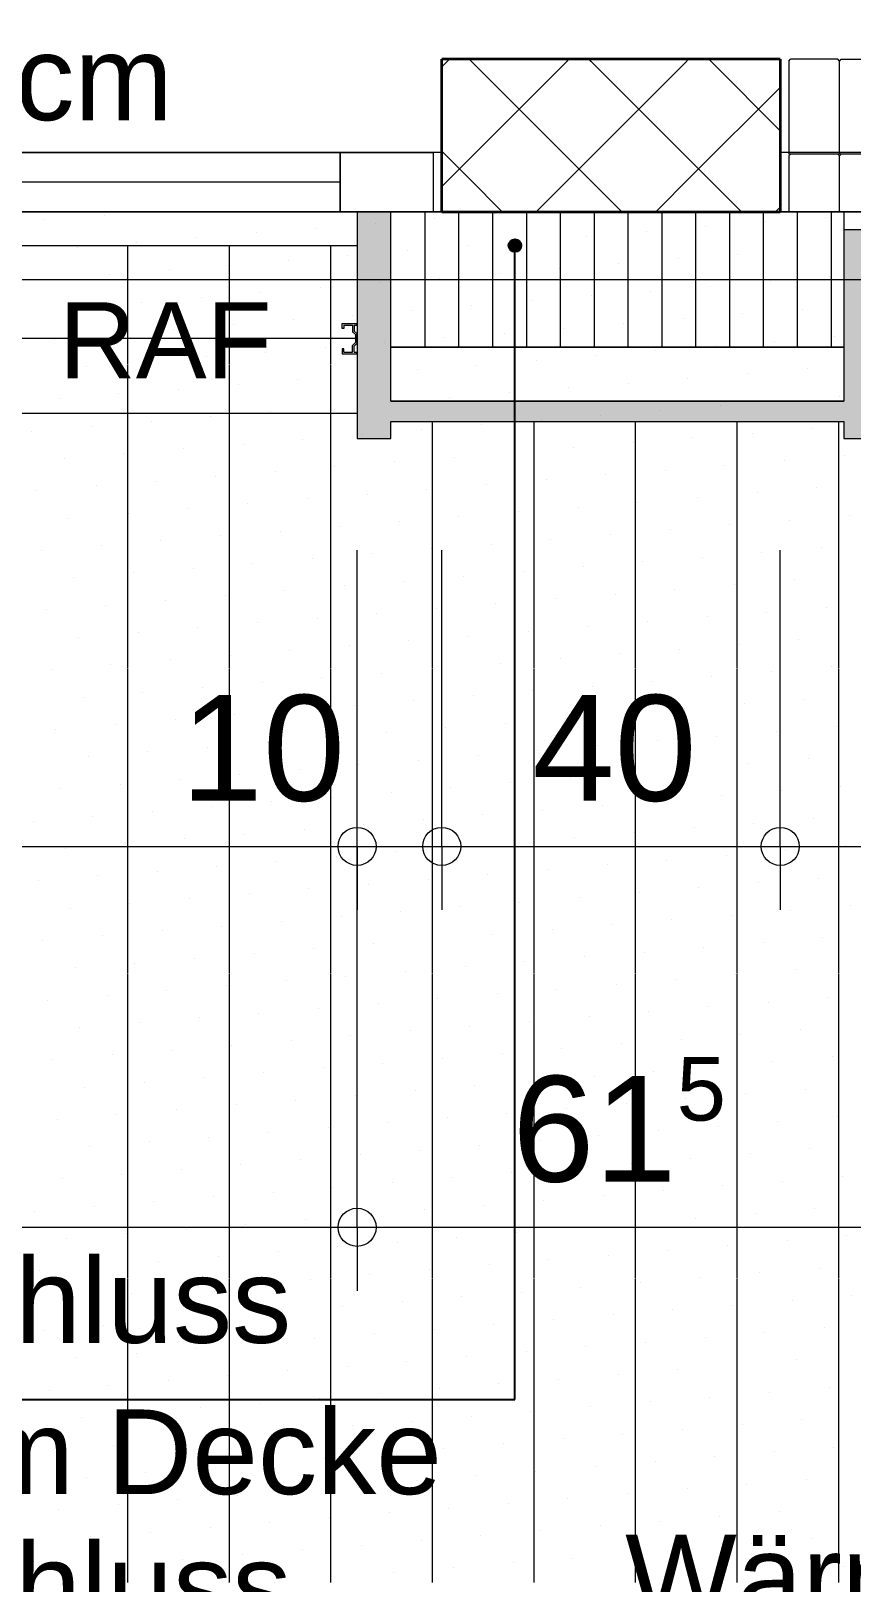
# Model space of a CAD drawing. Header units: metres. Extents: x 0.003 to 0.843, y 0.003 to 0.597.
# Drawn here: x 0.37225 to 0.39166, y 0.17019 to 0.20687 of the extents above; entities that cross this region are included whole.
import ezdxf

# ---------------------------------------------------------------- set-up
doc = ezdxf.new("R2010")
doc.units = ezdxf.units.M
for name, pattern in [('AUSGEZOGEN', [0]), ('PHANTOM', [63.5, 31.75, -6.35, 6.35, -6.35, 6.35, -6.35]), ('PUNKT', [6.35, 0, -6.35]), ('RAND', [44.45, 12.7, -6.35, 12.7, -6.35, 0, -6.35]), ('VERDECKT', [9.525, 6.35, -3.175])]:
    doc.linetypes.add(name, pattern=pattern)
for name, color, linetype, lineweight in [('Allgemein', 7, 'AUSGEZOGEN', 18), ('Ausbau Raeume', 7, 'AUSGEZOGEN', 18), ('Bodenplatte', 7, 'AUSGEZOGEN', 18), ('Daemmung', 7, 'AUSGEZOGEN', 18), ('Decke', 7, 'AUSGEZOGEN', 35), ('Deckendaemmung', 7, 'AUSGEZOGEN', 13), ('Fenster', 7, 'AUSGEZOGEN', 18), ('Rolladen', 7, 'AUSGEZOGEN', 13), ('Text Decke', 7, 'AUSGEZOGEN', 25), ('Text Werkplan Ausfuehrung', 7, 'AUSGEZOGEN', 25), ('Unterkonstruktion', 7, 'AUSGEZOGEN', 18), ('Wand Beton bewehrt', 7, 'AUSGEZOGEN', 35), ('Werkplan- Ausfuehrungsmasse', 7, 'AUSGEZOGEN', 13)]:
    doc.layers.add(name, color=color, linetype=linetype, lineweight=lineweight)
doc.styles.add('ARIAL', font='ARIAL.TTF')

msp = doc.modelspace()

# ---------------------------------------------------------------- hatches: boundary and pattern name
at = {"layer": 'Allgemein', "linetype": 'AUSGEZOGEN', "lineweight": 13}
msp.add_hatch(color=32, dxfattribs=at).paths.add_polyline_path([(0.38076, 0.199397), (0.38076, 0.202597), (0.37996, 0.202597), (0.37996, 0.199397), (0.37996, 0.198597), (0.37996, 0.198117), (0.37996, 0.197637), (0.37996, 0.197237), (0.38076, 0.197237), (0.38076, 0.197637), (0.38076, 0.198117), (0.38076, 0.198597)])
h = msp.add_hatch(color=32, dxfattribs=at)
h.paths.add_polyline_path([(0.47636, 0.198117), (0.45436, 0.198117), (0.45436, 0.197637), (0.47636, 0.197637)])
h.paths.add_polyline_path([(0.62556, 0.198117), (0.62556, 0.197637), (0.63884, 0.197637), (0.63884, 0.198117)])
h.paths.add_polyline_path([(0.48036, 0.198117), (0.48036, 0.197637), (0.50236, 0.197637), (0.50236, 0.198117)])
h.paths.add_polyline_path([(0.38076, 0.198117), (0.38076, 0.197637), (0.39146, 0.197637), (0.39146, 0.198117)])
h.paths.add_polyline_path([(0.33116, 0.198117), (0.3174, 0.198117), (0.3174, 0.197637), (0.33116, 0.197637)])
h.paths.add_polyline_path([(0.57596, 0.198117), (0.56526, 0.198117), (0.56526, 0.197637), (0.57596, 0.197637)])
at = {"layer": 'Daemmung', "linetype": 'AUSGEZOGEN', "lineweight": 13}
msp.add_hatch(color=32, dxfattribs=at).paths.add_polyline_path([(0.39226, 0.199397), (0.39226, 0.202171), (0.39146, 0.202171), (0.39146, 0.199397), (0.39146, 0.198597), (0.39146, 0.198117), (0.39146, 0.197637), (0.39146, 0.197237), (0.39226, 0.197237), (0.39226, 0.197637), (0.39226, 0.198117), (0.39226, 0.198597)])
at = {"layer": 'Text Decke', "linetype": 'AUSGEZOGEN', "lineweight": 25, "true_color": 0x00c600}
for points in [[(0.383541, 0.201797), (0.383841, 0.201797), (0.38382, 0.201872)], [(0.383541, 0.201797), (0.38382, 0.201872), (0.383562, 0.201872)], [(0.383562, 0.201722), (0.383841, 0.201797), (0.383541, 0.201797)], [(0.383562, 0.201872), (0.38382, 0.201872), (0.383766, 0.201926)], [(0.383562, 0.201872), (0.383766, 0.201926), (0.383616, 0.201926)], [(0.383562, 0.201722), (0.38382, 0.201722), (0.383841, 0.201797)], [(0.383616, 0.201668), (0.38382, 0.201722), (0.383562, 0.201722)], [(0.383616, 0.201926), (0.383766, 0.201926), (0.383691, 0.201947)], [(0.383616, 0.201668), (0.383766, 0.201668), (0.38382, 0.201722)], [(0.383766, 0.201668), (0.383616, 0.201668), (0.383691, 0.201647)]]:
    msp.add_hatch(color=92, dxfattribs=at).paths.add_polyline_path(points)

# ---------------------------------------------------------------- linework, layer by layer
at = {"layer": 'Allgemein', "color": 7, "linetype": 'AUSGEZOGEN', "lineweight": 13}
for p, q in [((0.38076, 0.202597), (0.37996, 0.202597)), ((0.37996, 0.202597), (0.37996, 0.199397)), ((0.38076, 0.199397), (0.38076, 0.202597)), ((0.37996, 0.199397), (0.37996, 0.198597)), ((0.38076, 0.198597), (0.38076, 0.199397)), ((0.37996, 0.198597), (0.37996, 0.198117)), ((0.38076, 0.198117), (0.38076, 0.198597)), ((0.37996, 0.198117), (0.37996, 0.197637)), ((0.39146, 0.198117), (0.38076, 0.198117)), ((0.37996, 0.197637), (0.37996, 0.197237)), ((0.38076, 0.197237), (0.38076, 0.197637)), ((0.38076, 0.197637), (0.39146, 0.197637)), ((0.37996, 0.197237), (0.38076, 0.197237))]:
    msp.add_line(p, q, dxfattribs=at)
at = {"layer": 'Ausbau Raeume', "color": 254, "linetype": 'AUSGEZOGEN', "lineweight": 18}
for p, q in [((0.374542, 0.199003), (0.374542, 0.201797)), ((0.376942, 0.199003), (0.376942, 0.201797)), ((0.379342, 0.199003), (0.379342, 0.201797)), ((0.374542, 0.191803), (0.374542, 0.198989)), ((0.376942, 0.191803), (0.376942, 0.198989)), ((0.379342, 0.191803), (0.379342, 0.198989)), ((0.381742, 0.191803), (0.381742, 0.197637)), ((0.384142, 0.191803), (0.384142, 0.197637)), ((0.386542, 0.191803), (0.386542, 0.197637)), ((0.388942, 0.191803), (0.388942, 0.197637)), ((0.391342, 0.191803), (0.391342, 0.197637)), ((0.374542, 0.184603), (0.374542, 0.191789)), ((0.376942, 0.184603), (0.376942, 0.191789)), ((0.379342, 0.184603), (0.379342, 0.191789)), ((0.381742, 0.184603), (0.381742, 0.191789)), ((0.384142, 0.184603), (0.384142, 0.191789)), ((0.386542, 0.184603), (0.386542, 0.191789)), ((0.388942, 0.184603), (0.388942, 0.191789)), ((0.391342, 0.184603), (0.391342, 0.191789)), ((0.374542, 0.177403), (0.374542, 0.184589)), ((0.376942, 0.177403), (0.376942, 0.184589)), ((0.379342, 0.177403), (0.379342, 0.184589)), ((0.381742, 0.177403), (0.381742, 0.184589)), ((0.384142, 0.177403), (0.384142, 0.184589)), ((0.386542, 0.177403), (0.386542, 0.184589)), ((0.388942, 0.177403), (0.388942, 0.184589)), ((0.391342, 0.177403), (0.391342, 0.184589)), ((0.374542, 0.170203), (0.374542, 0.177389)), ((0.376942, 0.170203), (0.376942, 0.177389)), ((0.379342, 0.170203), (0.379342, 0.177389)), ((0.381742, 0.170203), (0.381742, 0.177389)), ((0.384142, 0.170203), (0.384142, 0.177389)), ((0.386542, 0.170203), (0.386542, 0.177389)), ((0.388942, 0.170203), (0.388942, 0.177389)), ((0.391342, 0.170203), (0.391342, 0.177389))]:
    msp.add_line(p, q, dxfattribs=at)
at = {"layer": 'Bodenplatte', "color": 92, "linetype": 'VERDECKT', "lineweight": 18, "true_color": 0x00c600}
msp.add_line((0.32236, 0.202597), (0.63436, 0.202597), dxfattribs=at)
at = {"layer": 'Daemmung', "color": 7, "linetype": 'AUSGEZOGEN', "lineweight": 18}
for p, q in [((0.38076, 0.199397), (0.38076, 0.202597)), ((0.38196, 0.202597), (0.38076, 0.202597)), ((0.38996, 0.202597), (0.38196, 0.202597)), ((0.39146, 0.202597), (0.38996, 0.202597)), ((0.39146, 0.202597), (0.39146, 0.202171)), ((0.39146, 0.202171), (0.39146, 0.199397)), ((0.38076, 0.199397), (0.39146, 0.199397))]:
    msp.add_line(p, q, dxfattribs=at)
at = {"layer": 'Daemmung', "color": 7, "linetype": 'AUSGEZOGEN', "lineweight": 13}
for p, q in [((0.39226, 0.202171), (0.39146, 0.202171)), ((0.39146, 0.202171), (0.39146, 0.199397)), ((0.39146, 0.199397), (0.39146, 0.198597)), ((0.39146, 0.198597), (0.39146, 0.198117)), ((0.39146, 0.197637), (0.39146, 0.197237)), ((0.39146, 0.197237), (0.39226, 0.197237))]:
    msp.add_line(p, q, dxfattribs=at)
for points in [[(0.38156, 0.202597), (0.38156, 0.202597), (0.38156, 0.202597), (0.38156, 0.202597), (0.38156, 0.199397)], [(0.38236, 0.202597), (0.38236, 0.202597), (0.38236, 0.202597), (0.38236, 0.202597), (0.38236, 0.199397)], [(0.38316, 0.202597), (0.38316, 0.202597), (0.38316, 0.202597), (0.38316, 0.202597), (0.38316, 0.199397)], [(0.38396, 0.202597), (0.38396, 0.202597), (0.38396, 0.202597), (0.38396, 0.202597), (0.38396, 0.199397)], [(0.38396, 0.202597), (0.38396, 0.202597), (0.38396, 0.202597), (0.38396, 0.202597), (0.38396, 0.199397)], [(0.38476, 0.202597), (0.38476, 0.202597), (0.38476, 0.202597), (0.38476, 0.202597), (0.38476, 0.199397)], [(0.38556, 0.202597), (0.38556, 0.202597), (0.38556, 0.202597), (0.38556, 0.202597), (0.38556, 0.199397)], [(0.38636, 0.202597), (0.38636, 0.202597), (0.38636, 0.202597), (0.38636, 0.202597), (0.38636, 0.199397)], [(0.38716, 0.202597), (0.38716, 0.202597), (0.38716, 0.202597), (0.38716, 0.202597), (0.38716, 0.199397)], [(0.38716, 0.202597), (0.38716, 0.202597), (0.38716, 0.202597), (0.38716, 0.202597), (0.38716, 0.199397)], [(0.38796, 0.202597), (0.38796, 0.202597), (0.38796, 0.202597), (0.38796, 0.202597), (0.38796, 0.199397)], [(0.38876, 0.202597), (0.38876, 0.202597), (0.38876, 0.202597), (0.38876, 0.202597), (0.38876, 0.199397)], [(0.38956, 0.202597), (0.38956, 0.202597), (0.38956, 0.202597), (0.38956, 0.202597), (0.38956, 0.199397)], [(0.39036, 0.202597), (0.39036, 0.202597), (0.39036, 0.202597), (0.39036, 0.202597), (0.39036, 0.199397)], [(0.39036, 0.202597), (0.39036, 0.202597), (0.39036, 0.202597), (0.39036, 0.202597), (0.39036, 0.199397)], [(0.39116, 0.202597), (0.39116, 0.202597), (0.39116, 0.202597), (0.39116, 0.202597), (0.39116, 0.199397)]]:
    msp.add_lwpolyline(points, dxfattribs=at)
at = {"layer": 'Decke', "color": 92, "linetype": 'PHANTOM', "lineweight": 18, "true_color": 0x00c600}
msp.add_line((0.32236, 0.202597), (0.63436, 0.202597), dxfattribs=at)
at = {"layer": 'Decke', "color": 92, "linetype": 'RAND', "lineweight": 18, "true_color": 0x00c600}
msp.add_line((0.31916, 0.200997), (0.63756, 0.200997), dxfattribs=at)
at = {"layer": 'Deckendaemmung', "color": 211, "linetype": 'AUSGEZOGEN', "lineweight": 13, "true_color": 0xff70ff}
for p, q in [((0.373992, 0.202517), (0.373992, 0.202517)), ((0.381801, 0.202436), (0.381801, 0.202436)), ((0.38321, 0.202549), (0.38321, 0.202549)), ((0.391019, 0.202468), (0.391019, 0.202468)), ((0.372582, 0.202404), (0.372582, 0.202404)), ((0.377572, 0.202096), (0.377572, 0.202096)), ((0.378982, 0.202209), (0.378982, 0.202209)), ((0.380391, 0.202322), (0.380391, 0.202322)), ((0.38679, 0.202128), (0.38679, 0.202128)), ((0.3882, 0.202241), (0.3882, 0.202241)), ((0.389609, 0.202355), (0.389609, 0.202355)), ((0.373344, 0.201755), (0.373344, 0.201755)), ((0.374753, 0.201869), (0.374753, 0.201869)), ((0.376163, 0.201982), (0.376163, 0.201982)), ((0.382562, 0.201788), (0.382562, 0.201788)), ((0.383971, 0.201901), (0.383971, 0.201901)), ((0.385381, 0.202015), (0.385381, 0.202015)), ((0.390371, 0.201707), (0.390371, 0.201707)), ((0.376924, 0.201334), (0.376924, 0.201334)), ((0.378334, 0.201448), (0.378334, 0.201448)), ((0.379743, 0.201561), (0.379743, 0.201561)), ((0.381153, 0.201674), (0.381153, 0.201674)), ((0.386142, 0.201367), (0.386142, 0.201367)), ((0.387552, 0.20148), (0.387552, 0.20148)), ((0.388961, 0.201593), (0.388961, 0.201593)), ((0.372696, 0.200994), (0.372696, 0.200994)), ((0.374105, 0.201107), (0.374105, 0.201107)), ((0.375515, 0.201221), (0.375515, 0.201221)), ((0.381914, 0.201026), (0.381914, 0.201026)), ((0.383323, 0.20114), (0.383323, 0.20114)), ((0.384733, 0.201253), (0.384733, 0.201253)), ((0.391132, 0.201059), (0.391132, 0.201059)), ((0.377686, 0.200686), (0.377686, 0.200686)), ((0.379095, 0.2008), (0.379095, 0.2008)), ((0.380504, 0.200913), (0.380504, 0.200913)), ((0.385494, 0.200605), (0.385494, 0.200605)), ((0.386904, 0.200719), (0.386904, 0.200719)), ((0.388313, 0.200832), (0.388313, 0.200832)), ((0.389723, 0.200945), (0.389723, 0.200945)), ((0.373457, 0.200346), (0.373457, 0.200346)), ((0.374867, 0.200459), (0.374867, 0.200459)), ((0.376276, 0.200573), (0.376276, 0.200573)), ((0.381266, 0.200265), (0.381266, 0.200265)), ((0.382675, 0.200378), (0.382675, 0.200378)), ((0.384085, 0.200492), (0.384085, 0.200492)), ((0.390484, 0.200297), (0.390484, 0.200297)), ((0.390484, 0.200297), (0.390484, 0.200297)), ((0.377038, 0.199925), (0.377038, 0.199925)), ((0.378447, 0.200038), (0.378447, 0.200038)), ((0.379856, 0.200152), (0.379856, 0.200152)), ((0.386256, 0.199957), (0.386256, 0.199957)), ((0.387665, 0.200071), (0.387665, 0.200071)), ((0.389075, 0.200184), (0.389075, 0.200184)), ((0.372809, 0.199585), (0.372809, 0.199585)), ((0.374219, 0.199698), (0.374219, 0.199698)), ((0.375628, 0.199811), (0.375628, 0.199811)), ((0.380618, 0.199504), (0.380618, 0.199504)), ((0.382027, 0.199617), (0.382027, 0.199617)), ((0.383437, 0.19973), (0.383437, 0.19973)), ((0.383437, 0.19973), (0.383437, 0.19973)), ((0.384846, 0.199844), (0.384846, 0.199844)), ((0.389836, 0.199536), (0.389836, 0.199536)), ((0.391245, 0.199649), (0.391245, 0.199649)), ((0.37639, 0.199163), (0.37639, 0.199163)), ((0.37639, 0.199163), (0.37639, 0.199163)), ((0.377799, 0.199277), (0.377799, 0.199277)), ((0.379208, 0.19939), (0.379208, 0.19939)), ((0.385608, 0.199196), (0.385608, 0.199196)), ((0.387017, 0.199309), (0.387017, 0.199309)), ((0.388427, 0.199423), (0.388427, 0.199423)), ((0.373571, 0.198937), (0.373571, 0.198937)), ((0.37498, 0.19905), (0.37498, 0.19905)), ((0.381379, 0.198856), (0.381379, 0.198856)), ((0.382789, 0.198969), (0.382789, 0.198969)), ((0.384198, 0.199082), (0.384198, 0.199082)), ((0.389188, 0.198775), (0.389188, 0.198775)), ((0.390597, 0.198888), (0.390597, 0.198888)), ((0.375742, 0.198402), (0.375742, 0.198402)), ((0.377151, 0.198515), (0.377151, 0.198515)), ((0.37856, 0.198629), (0.37856, 0.198629)), ((0.37997, 0.198742), (0.37997, 0.198742)), ((0.38496, 0.198434), (0.38496, 0.198434)), ((0.386369, 0.198548), (0.386369, 0.198548)), ((0.387779, 0.198661), (0.387779, 0.198661)), ((0.372923, 0.198175), (0.372923, 0.198175)), ((0.374332, 0.198289), (0.374332, 0.198289)), ((0.380731, 0.198094), (0.380731, 0.198094)), ((0.382141, 0.198208), (0.382141, 0.198208)), ((0.38355, 0.198321), (0.38355, 0.198321)), ((0.389949, 0.198127), (0.389949, 0.198127)), ((0.391359, 0.19824), (0.391359, 0.19824)), ((0.376503, 0.197754), (0.376503, 0.197754)), ((0.377912, 0.197867), (0.377912, 0.197867)), ((0.379322, 0.197981), (0.379322, 0.197981)), ((0.384312, 0.197673), (0.384312, 0.197673)), ((0.385721, 0.197786), (0.385721, 0.197786)), ((0.38713, 0.1979), (0.38713, 0.1979)), ((0.38854, 0.198013), (0.38854, 0.198013)), ((0.372275, 0.197414), (0.372275, 0.197414)), ((0.373684, 0.197527), (0.373684, 0.197527)), ((0.375094, 0.197641), (0.375094, 0.197641)), ((0.380083, 0.197333), (0.380083, 0.197333)), ((0.381493, 0.197446), (0.381493, 0.197446)), ((0.382902, 0.19756), (0.382902, 0.19756)), ((0.389301, 0.197365), (0.389301, 0.197365)), ((0.390711, 0.197479), (0.390711, 0.197479)), ((0.375855, 0.196993), (0.375855, 0.196993)), ((0.377264, 0.197106), (0.377264, 0.197106)), ((0.378674, 0.197219), (0.378674, 0.197219)), ((0.385073, 0.197025), (0.385073, 0.197025)), ((0.386482, 0.197138), (0.386482, 0.197138)), ((0.387892, 0.197252), (0.387892, 0.197252)), ((0.373036, 0.196766), (0.373036, 0.196766)), ((0.374445, 0.196879), (0.374445, 0.196879)), ((0.379435, 0.196571), (0.379435, 0.196571)), ((0.380845, 0.196685), (0.380845, 0.196685)), ((0.382254, 0.196798), (0.382254, 0.196798)), ((0.383664, 0.196912), (0.383664, 0.196912)), ((0.388653, 0.196604), (0.388653, 0.196604)), ((0.390063, 0.196717), (0.390063, 0.196717)), ((0.391472, 0.196831), (0.391472, 0.196831)), ((0.391472, 0.196831), (0.391472, 0.196831)), ((0.375207, 0.196231), (0.375207, 0.196231)), ((0.376616, 0.196345), (0.376616, 0.196345)), ((0.378026, 0.196458), (0.378026, 0.196458)), ((0.384425, 0.196263), (0.384425, 0.196263)), ((0.384425, 0.196263), (0.384425, 0.196263)), ((0.385834, 0.196377), (0.385834, 0.196377)), ((0.387244, 0.19649), (0.387244, 0.19649)), ((0.372388, 0.196004), (0.372388, 0.196004)), ((0.373797, 0.196118), (0.373797, 0.196118)), ((0.380197, 0.195923), (0.380197, 0.195923)), ((0.381606, 0.196037), (0.381606, 0.196037)), ((0.383016, 0.19615), (0.383016, 0.19615)), ((0.388005, 0.195842), (0.388005, 0.195842)), ((0.389415, 0.195956), (0.389415, 0.195956)), ((0.390824, 0.196069), (0.390824, 0.196069)), ((0.374559, 0.19547), (0.374559, 0.19547)), ((0.375968, 0.195583), (0.375968, 0.195583)), ((0.377378, 0.195696), (0.377378, 0.195696)), ((0.377378, 0.195696), (0.377378, 0.195696)), ((0.378787, 0.19581), (0.378787, 0.19581)), ((0.383777, 0.195502), (0.383777, 0.195502)), ((0.385186, 0.195615), (0.385186, 0.195615)), ((0.386596, 0.195729), (0.386596, 0.195729)), ((0.373149, 0.195356), (0.373149, 0.195356)), ((0.379549, 0.195162), (0.379549, 0.195162)), ((0.380958, 0.195275), (0.380958, 0.195275)), ((0.382368, 0.195389), (0.382368, 0.195389)), ((0.388767, 0.195194), (0.388767, 0.195194)), ((0.390176, 0.195308), (0.390176, 0.195308)), ((0.391586, 0.195421), (0.391586, 0.195421)), ((0.37532, 0.194822), (0.37532, 0.194822)), ((0.37673, 0.194935), (0.37673, 0.194935)), ((0.378139, 0.195048), (0.378139, 0.195048)), ((0.383129, 0.194741), (0.383129, 0.194741)), ((0.384538, 0.194854), (0.384538, 0.194854)), ((0.385948, 0.194967), (0.385948, 0.194967)), ((0.387357, 0.195081), (0.387357, 0.195081)), ((0.372501, 0.194595), (0.372501, 0.194595)), ((0.373911, 0.194708), (0.373911, 0.194708)), ((0.378901, 0.1944), (0.378901, 0.1944)), ((0.38031, 0.194514), (0.38031, 0.194514)), ((0.38172, 0.194627), (0.38172, 0.194627)), ((0.388119, 0.194433), (0.388119, 0.194433)), ((0.389528, 0.194546), (0.389528, 0.194546)), ((0.390938, 0.19466), (0.390938, 0.19466)), ((0.374672, 0.19406), (0.374672, 0.19406)), ((0.376082, 0.194174), (0.376082, 0.194174)), ((0.377491, 0.194287), (0.377491, 0.194287)), ((0.38389, 0.194093), (0.38389, 0.194093)), ((0.3853, 0.194206), (0.3853, 0.194206)), ((0.386709, 0.194319), (0.386709, 0.194319)), ((0.373263, 0.193947), (0.373263, 0.193947)), ((0.378253, 0.193639), (0.378253, 0.193639)), ((0.379662, 0.193752), (0.379662, 0.193752)), ((0.381071, 0.193866), (0.381071, 0.193866)), ((0.382481, 0.193979), (0.382481, 0.193979)), ((0.387471, 0.193671), (0.387471, 0.193671)), ((0.38888, 0.193785), (0.38888, 0.193785)), ((0.39029, 0.193898), (0.39029, 0.193898)), ((0.374024, 0.193299), (0.374024, 0.193299)), ((0.375434, 0.193412), (0.375434, 0.193412)), ((0.376843, 0.193526), (0.376843, 0.193526)), ((0.383242, 0.193331), (0.383242, 0.193331)), ((0.384652, 0.193445), (0.384652, 0.193445)), ((0.386061, 0.193558), (0.386061, 0.193558)), ((0.372615, 0.193185), (0.372615, 0.193185)), ((0.379014, 0.192991), (0.379014, 0.192991)), ((0.380423, 0.193104), (0.380423, 0.193104)), ((0.381833, 0.193218), (0.381833, 0.193218)), ((0.386823, 0.19291), (0.386823, 0.19291)), ((0.388232, 0.193023), (0.388232, 0.193023)), ((0.389642, 0.193137), (0.389642, 0.193137)), ((0.391051, 0.19325), (0.391051, 0.19325)), ((0.391051, 0.19325), (0.391051, 0.19325)), ((0.373376, 0.192537), (0.373376, 0.192537)), ((0.374786, 0.192651), (0.374786, 0.192651)), ((0.376195, 0.192764), (0.376195, 0.192764)), ((0.377605, 0.192878), (0.377605, 0.192878)), ((0.382594, 0.19257), (0.382594, 0.19257)), ((0.384004, 0.192683), (0.384004, 0.192683)), ((0.384004, 0.192683), (0.384004, 0.192683)), ((0.385413, 0.192797), (0.385413, 0.192797)), ((0.378366, 0.19223), (0.378366, 0.19223)), ((0.379775, 0.192343), (0.379775, 0.192343)), ((0.381185, 0.192456), (0.381185, 0.192456)), ((0.387584, 0.192262), (0.387584, 0.192262)), ((0.388994, 0.192375), (0.388994, 0.192375)), ((0.390403, 0.192489), (0.390403, 0.192489)), ((0.374138, 0.191889), (0.374138, 0.191889)), ((0.375547, 0.192003), (0.375547, 0.192003)), ((0.376957, 0.192116), (0.376957, 0.192116)), ((0.376957, 0.192116), (0.376957, 0.192116)), ((0.381946, 0.191808), (0.381946, 0.191808)), ((0.383356, 0.191922), (0.383356, 0.191922)), ((0.384765, 0.192035), (0.384765, 0.192035)), ((0.386175, 0.192149), (0.386175, 0.192149)), ((0.391164, 0.191841), (0.391164, 0.191841)), ((0.372728, 0.191776), (0.372728, 0.191776)), ((0.377718, 0.191468), (0.377718, 0.191468)), ((0.379127, 0.191582), (0.379127, 0.191582)), ((0.380537, 0.191695), (0.380537, 0.191695)), ((0.386936, 0.191501), (0.386936, 0.191501)), ((0.388346, 0.191614), (0.388346, 0.191614)), ((0.389755, 0.191727), (0.389755, 0.191727)), ((0.37349, 0.191128), (0.37349, 0.191128)), ((0.374899, 0.191241), (0.374899, 0.191241)), ((0.376309, 0.191355), (0.376309, 0.191355)), ((0.382708, 0.19116), (0.382708, 0.19116)), ((0.384117, 0.191274), (0.384117, 0.191274)), ((0.385527, 0.191387), (0.385527, 0.191387)), ((0.390516, 0.191079), (0.390516, 0.191079)), ((0.37707, 0.190707), (0.37707, 0.190707)), ((0.378479, 0.19082), (0.378479, 0.19082)), ((0.379889, 0.190934), (0.379889, 0.190934)), ((0.381298, 0.191047), (0.381298, 0.191047)), ((0.386288, 0.190739), (0.386288, 0.190739)), ((0.387697, 0.190853), (0.387697, 0.190853)), ((0.389107, 0.190966), (0.389107, 0.190966)), ((0.372842, 0.190367), (0.372842, 0.190367)), ((0.374251, 0.19048), (0.374251, 0.19048)), ((0.375661, 0.190593), (0.375661, 0.190593)), ((0.38206, 0.190399), (0.38206, 0.190399)), ((0.383469, 0.190512), (0.383469, 0.190512)), ((0.384879, 0.190626), (0.384879, 0.190626)), ((0.391278, 0.190431), (0.391278, 0.190431)), ((0.377831, 0.190059), (0.377831, 0.190059)), ((0.379241, 0.190172), (0.379241, 0.190172)), ((0.38065, 0.190286), (0.38065, 0.190286)), ((0.38564, 0.189978), (0.38564, 0.189978)), ((0.387049, 0.190091), (0.387049, 0.190091)), ((0.388459, 0.190204), (0.388459, 0.190204)), ((0.389868, 0.190318), (0.389868, 0.190318)), ((0.373603, 0.189719), (0.373603, 0.189719)), ((0.375012, 0.189832), (0.375012, 0.189832)), ((0.376422, 0.189945), (0.376422, 0.189945)), ((0.381412, 0.189637), (0.381412, 0.189637)), ((0.382821, 0.189751), (0.382821, 0.189751)), ((0.384231, 0.189864), (0.384231, 0.189864)), ((0.39063, 0.18967), (0.39063, 0.18967)), ((0.377183, 0.189297), (0.377183, 0.189297)), ((0.378593, 0.189411), (0.378593, 0.189411)), ((0.380002, 0.189524), (0.380002, 0.189524)), ((0.386401, 0.18933), (0.386401, 0.18933)), ((0.387811, 0.189443), (0.387811, 0.189443)), ((0.38922, 0.189556), (0.38922, 0.189556)), ((0.372955, 0.188957), (0.372955, 0.188957)), ((0.374364, 0.18907), (0.374364, 0.18907)), ((0.375774, 0.189184), (0.375774, 0.189184)), ((0.380764, 0.188876), (0.380764, 0.188876)), ((0.382173, 0.188989), (0.382173, 0.188989)), ((0.383583, 0.189103), (0.383583, 0.189103)), ((0.384992, 0.189216), (0.384992, 0.189216)), ((0.384992, 0.189216), (0.384992, 0.189216)), ((0.389982, 0.188908), (0.389982, 0.188908)), ((0.391391, 0.189022), (0.391391, 0.189022)), ((0.376535, 0.188536), (0.376535, 0.188536)), ((0.377945, 0.188649), (0.377945, 0.188649)), ((0.377945, 0.188649), (0.377945, 0.188649)), ((0.379354, 0.188763), (0.379354, 0.188763)), ((0.385753, 0.188568), (0.385753, 0.188568)), ((0.387163, 0.188682), (0.387163, 0.188682)), ((0.388572, 0.188795), (0.388572, 0.188795)), ((0.372307, 0.188196), (0.372307, 0.188196)), ((0.373716, 0.188309), (0.373716, 0.188309)), ((0.375126, 0.188422), (0.375126, 0.188422)), ((0.381525, 0.188228), (0.381525, 0.188228)), ((0.382935, 0.188341), (0.382935, 0.188341)), ((0.384344, 0.188455), (0.384344, 0.188455)), ((0.389334, 0.188147), (0.389334, 0.188147)), ((0.390743, 0.18826), (0.390743, 0.18826)), ((0.375887, 0.187774), (0.375887, 0.187774)), ((0.377297, 0.187888), (0.377297, 0.187888)), ((0.378706, 0.188001), (0.378706, 0.188001)), ((0.380116, 0.188115), (0.380116, 0.188115)), ((0.385105, 0.187807), (0.385105, 0.187807)), ((0.386515, 0.18792), (0.386515, 0.18792)), ((0.387924, 0.188034), (0.387924, 0.188034)), ((0.373068, 0.187548), (0.373068, 0.187548)), ((0.374478, 0.187661), (0.374478, 0.187661)), ((0.380877, 0.187467), (0.380877, 0.187467)), ((0.382287, 0.18758), (0.382287, 0.18758)), ((0.383696, 0.187693), (0.383696, 0.187693)), ((0.390095, 0.187499), (0.390095, 0.187499)), ((0.391505, 0.187612), (0.391505, 0.187612)), ((0.376649, 0.187126), (0.376649, 0.187126)), ((0.378058, 0.18724), (0.378058, 0.18724)), ((0.379468, 0.187353), (0.379468, 0.187353)), ((0.384457, 0.187045), (0.384457, 0.187045)), ((0.385867, 0.187159), (0.385867, 0.187159)), ((0.387276, 0.187272), (0.387276, 0.187272)), ((0.388686, 0.187386), (0.388686, 0.187386)), ((0.37242, 0.186786), (0.37242, 0.186786)), ((0.37383, 0.1869), (0.37383, 0.1869)), ((0.375239, 0.187013), (0.375239, 0.187013)), ((0.380229, 0.186705), (0.380229, 0.186705)), ((0.381638, 0.186819), (0.381638, 0.186819)), ((0.383048, 0.186932), (0.383048, 0.186932)), ((0.389447, 0.186738), (0.389447, 0.186738)), ((0.390857, 0.186851), (0.390857, 0.186851)), ((0.376001, 0.186365), (0.376001, 0.186365)), ((0.37741, 0.186478), (0.37741, 0.186478)), ((0.37882, 0.186592), (0.37882, 0.186592)), ((0.385219, 0.186397), (0.385219, 0.186397)), ((0.386628, 0.186511), (0.386628, 0.186511)), ((0.388038, 0.186624), (0.388038, 0.186624)), ((0.373182, 0.186138), (0.373182, 0.186138)), ((0.374591, 0.186252), (0.374591, 0.186252)), ((0.379581, 0.185944), (0.379581, 0.185944)), ((0.38099, 0.186057), (0.38099, 0.186057)), ((0.3824, 0.186171), (0.3824, 0.186171)), ((0.383809, 0.186284), (0.383809, 0.186284)), ((0.388799, 0.185976), (0.388799, 0.185976)), ((0.390209, 0.18609), (0.390209, 0.18609)), ((0.391618, 0.186203), (0.391618, 0.186203)), ((0.391618, 0.186203), (0.391618, 0.186203)), ((0.375353, 0.185604), (0.375353, 0.185604)), ((0.376762, 0.185717), (0.376762, 0.185717)), ((0.378172, 0.18583), (0.378172, 0.18583)), ((0.384571, 0.185636), (0.384571, 0.185636)), ((0.384571, 0.185636), (0.384571, 0.185636)), ((0.38598, 0.185749), (0.38598, 0.185749)), ((0.38739, 0.185863), (0.38739, 0.185863)), ((0.372534, 0.185377), (0.372534, 0.185377)), ((0.373943, 0.18549), (0.373943, 0.18549)), ((0.380342, 0.185296), (0.380342, 0.185296)), ((0.381752, 0.185409), (0.381752, 0.185409)), ((0.383161, 0.185523), (0.383161, 0.185523)), ((0.388151, 0.185215), (0.388151, 0.185215)), ((0.389561, 0.185328), (0.389561, 0.185328)), ((0.39097, 0.185442), (0.39097, 0.185442)), ((0.374705, 0.184842), (0.374705, 0.184842)), ((0.376114, 0.184956), (0.376114, 0.184956)), ((0.377524, 0.185069), (0.377524, 0.185069)), ((0.377524, 0.185069), (0.377524, 0.185069)), ((0.378933, 0.185182), (0.378933, 0.185182)), ((0.383923, 0.184875), (0.383923, 0.184875)), ((0.385332, 0.184988), (0.385332, 0.184988)), ((0.386742, 0.185101), (0.386742, 0.185101)), ((0.373295, 0.184729), (0.373295, 0.184729)), ((0.379694, 0.184534), (0.379694, 0.184534)), ((0.381104, 0.184648), (0.381104, 0.184648)), ((0.382513, 0.184761), (0.382513, 0.184761)), ((0.388913, 0.184567), (0.388913, 0.184567)), ((0.390322, 0.18468), (0.390322, 0.18468)), ((0.375466, 0.184194), (0.375466, 0.184194)), ((0.376876, 0.184308), (0.376876, 0.184308)), ((0.378285, 0.184421), (0.378285, 0.184421)), ((0.383275, 0.184113), (0.383275, 0.184113)), ((0.384684, 0.184227), (0.384684, 0.184227)), ((0.386094, 0.18434), (0.386094, 0.18434)), ((0.387503, 0.184453), (0.387503, 0.184453)), ((0.372647, 0.183967), (0.372647, 0.183967)), ((0.374057, 0.184081), (0.374057, 0.184081)), ((0.379046, 0.183773), (0.379046, 0.183773)), ((0.380456, 0.183886), (0.380456, 0.183886)), ((0.381865, 0.184), (0.381865, 0.184)), ((0.388264, 0.183805), (0.388264, 0.183805)), ((0.389674, 0.183919), (0.389674, 0.183919)), ((0.391083, 0.184032), (0.391083, 0.184032)), ((0.374818, 0.183433), (0.374818, 0.183433)), ((0.376228, 0.183546), (0.376228, 0.183546)), ((0.377637, 0.18366), (0.377637, 0.18366)), ((0.384036, 0.183465), (0.384036, 0.183465)), ((0.385446, 0.183578), (0.385446, 0.183578)), ((0.386855, 0.183692), (0.386855, 0.183692)), ((0.373409, 0.183319), (0.373409, 0.183319)), ((0.378398, 0.183011), (0.378398, 0.183011)), ((0.379808, 0.183125), (0.379808, 0.183125)), ((0.381217, 0.183238), (0.381217, 0.183238)), ((0.382627, 0.183352), (0.382627, 0.183352)), ((0.387616, 0.183044), (0.387616, 0.183044)), ((0.389026, 0.183157), (0.389026, 0.183157)), ((0.390435, 0.183271), (0.390435, 0.183271)), ((0.37417, 0.182671), (0.37417, 0.182671)), ((0.375579, 0.182785), (0.375579, 0.182785)), ((0.376989, 0.182898), (0.376989, 0.182898)), ((0.383388, 0.182704), (0.383388, 0.182704)), ((0.384798, 0.182817), (0.384798, 0.182817)), ((0.386207, 0.18293), (0.386207, 0.18293)), ((0.372761, 0.182558), (0.372761, 0.182558)), ((0.37916, 0.182363), (0.37916, 0.182363)), ((0.380569, 0.182477), (0.380569, 0.182477)), ((0.381979, 0.18259), (0.381979, 0.18259)), ((0.386968, 0.182282), (0.386968, 0.182282)), ((0.388378, 0.182396), (0.388378, 0.182396)), ((0.389787, 0.182509), (0.389787, 0.182509)), ((0.391197, 0.182623), (0.391197, 0.182623)), ((0.373522, 0.18191), (0.373522, 0.18191)), ((0.374931, 0.182023), (0.374931, 0.182023)), ((0.376341, 0.182137), (0.376341, 0.182137)), ((0.37775, 0.18225), (0.37775, 0.18225)), ((0.38274, 0.181942), (0.38274, 0.181942)), ((0.38415, 0.182056), (0.38415, 0.182056)), ((0.385559, 0.182169), (0.385559, 0.182169)), ((0.385559, 0.182169), (0.385559, 0.182169)), ((0.378512, 0.181602), (0.378512, 0.181602)), ((0.378512, 0.181602), (0.378512, 0.181602)), ((0.379921, 0.181715), (0.379921, 0.181715)), ((0.381331, 0.181829), (0.381331, 0.181829)), ((0.38773, 0.181634), (0.38773, 0.181634)), ((0.389139, 0.181748), (0.389139, 0.181748)), ((0.390549, 0.181861), (0.390549, 0.181861)), ((0.374283, 0.181262), (0.374283, 0.181262)), ((0.375693, 0.181375), (0.375693, 0.181375)), ((0.377102, 0.181489), (0.377102, 0.181489)), ((0.382092, 0.181181), (0.382092, 0.181181)), ((0.383502, 0.181294), (0.383502, 0.181294)), ((0.384911, 0.181408), (0.384911, 0.181408)), ((0.38632, 0.181521), (0.38632, 0.181521)), ((0.39131, 0.181213), (0.39131, 0.181213)), ((0.372874, 0.181148), (0.372874, 0.181148)), ((0.377864, 0.180841), (0.377864, 0.180841)), ((0.379273, 0.180954), (0.379273, 0.180954)), ((0.380683, 0.181067), (0.380683, 0.181067)), ((0.387082, 0.180873), (0.387082, 0.180873)), ((0.388491, 0.180986), (0.388491, 0.180986)), ((0.389901, 0.1811), (0.389901, 0.1811)), ((0.373635, 0.1805), (0.373635, 0.1805)), ((0.375045, 0.180614), (0.375045, 0.180614)), ((0.376454, 0.180727), (0.376454, 0.180727)), ((0.382854, 0.180533), (0.382854, 0.180533)), ((0.384263, 0.180646), (0.384263, 0.180646)), ((0.385672, 0.18076), (0.385672, 0.18076)), ((0.390662, 0.180452), (0.390662, 0.180452)), ((0.377216, 0.180079), (0.377216, 0.180079)), ((0.378625, 0.180193), (0.378625, 0.180193)), ((0.380035, 0.180306), (0.380035, 0.180306)), ((0.381444, 0.180419), (0.381444, 0.180419)), ((0.386434, 0.180112), (0.386434, 0.180112)), ((0.387843, 0.180225), (0.387843, 0.180225)), ((0.389253, 0.180338), (0.389253, 0.180338)), ((0.372987, 0.179739), (0.372987, 0.179739)), ((0.374397, 0.179852), (0.374397, 0.179852)), ((0.375806, 0.179966), (0.375806, 0.179966)), ((0.382205, 0.179771), (0.382205, 0.179771)), ((0.383615, 0.179885), (0.383615, 0.179885)), ((0.385024, 0.179998), (0.385024, 0.179998)), ((0.391424, 0.179804), (0.391424, 0.179804)), ((0.377977, 0.179431), (0.377977, 0.179431)), ((0.379387, 0.179545), (0.379387, 0.179545)), ((0.380796, 0.179658), (0.380796, 0.179658)), ((0.385786, 0.17935), (0.385786, 0.17935)), ((0.387195, 0.179464), (0.387195, 0.179464)), ((0.388605, 0.179577), (0.388605, 0.179577)), ((0.390014, 0.17969), (0.390014, 0.17969)), ((0.372339, 0.178978), (0.372339, 0.178978)), ((0.373749, 0.179091), (0.373749, 0.179091)), ((0.375158, 0.179204), (0.375158, 0.179204)), ((0.376568, 0.179318), (0.376568, 0.179318)), ((0.381557, 0.17901), (0.381557, 0.17901)), ((0.382967, 0.179123), (0.382967, 0.179123)), ((0.384376, 0.179237), (0.384376, 0.179237)), ((0.390776, 0.179042), (0.390776, 0.179042)), ((0.377329, 0.17867), (0.377329, 0.17867)), ((0.378739, 0.178783), (0.378739, 0.178783)), ((0.380148, 0.178897), (0.380148, 0.178897)), ((0.386547, 0.178702), (0.386547, 0.178702)), ((0.387957, 0.178816), (0.387957, 0.178816)), ((0.389366, 0.178929), (0.389366, 0.178929)), ((0.373101, 0.17833), (0.373101, 0.17833)), ((0.37451, 0.178443), (0.37451, 0.178443)), ((0.37592, 0.178556), (0.37592, 0.178556)), ((0.380909, 0.178249), (0.380909, 0.178249)), ((0.382319, 0.178362), (0.382319, 0.178362)), ((0.383728, 0.178475), (0.383728, 0.178475)), ((0.385138, 0.178589), (0.385138, 0.178589)), ((0.385138, 0.178589), (0.385138, 0.178589)), ((0.390128, 0.178281), (0.390128, 0.178281)), ((0.391537, 0.178394), (0.391537, 0.178394)), ((0.376681, 0.177908), (0.376681, 0.177908)), ((0.378091, 0.178022), (0.378091, 0.178022)), ((0.378091, 0.178022), (0.378091, 0.178022)), ((0.3795, 0.178135), (0.3795, 0.178135)), ((0.385899, 0.177941), (0.385899, 0.177941)), ((0.387309, 0.178054), (0.387309, 0.178054)), ((0.388718, 0.178168), (0.388718, 0.178168)), ((0.372453, 0.177568), (0.372453, 0.177568)), ((0.373862, 0.177682), (0.373862, 0.177682)), ((0.375272, 0.177795), (0.375272, 0.177795)), ((0.381671, 0.177601), (0.381671, 0.177601)), ((0.38308, 0.177714), (0.38308, 0.177714)), ((0.38449, 0.177827), (0.38449, 0.177827)), ((0.38948, 0.177519), (0.38948, 0.177519)), ((0.390889, 0.177633), (0.390889, 0.177633)), ((0.376033, 0.177147), (0.376033, 0.177147)), ((0.377443, 0.17726), (0.377443, 0.17726)), ((0.378852, 0.177374), (0.378852, 0.177374)), ((0.380261, 0.177487), (0.380261, 0.177487)), ((0.385251, 0.177179), (0.385251, 0.177179)), ((0.386661, 0.177293), (0.386661, 0.177293)), ((0.38807, 0.177406), (0.38807, 0.177406)), ((0.373214, 0.17692), (0.373214, 0.17692)), ((0.374624, 0.177033), (0.374624, 0.177033)), ((0.381023, 0.176839), (0.381023, 0.176839)), ((0.382432, 0.176952), (0.382432, 0.176952)), ((0.383842, 0.177066), (0.383842, 0.177066)), ((0.390241, 0.176871), (0.390241, 0.176871)), ((0.39165, 0.176985), (0.39165, 0.176985)), ((0.376795, 0.176499), (0.376795, 0.176499)), ((0.378204, 0.176612), (0.378204, 0.176612)), ((0.379613, 0.176726), (0.379613, 0.176726)), ((0.384603, 0.176418), (0.384603, 0.176418)), ((0.386013, 0.176531), (0.386013, 0.176531)), ((0.387422, 0.176645), (0.387422, 0.176645)), ((0.388832, 0.176758), (0.388832, 0.176758)), ((0.372566, 0.176159), (0.372566, 0.176159)), ((0.373976, 0.176272), (0.373976, 0.176272)), ((0.375385, 0.176385), (0.375385, 0.176385)), ((0.380375, 0.176078), (0.380375, 0.176078)), ((0.381784, 0.176191), (0.381784, 0.176191)), ((0.383194, 0.176304), (0.383194, 0.176304)), ((0.389593, 0.17611), (0.389593, 0.17611)), ((0.391002, 0.176223), (0.391002, 0.176223)), ((0.376146, 0.175737), (0.376146, 0.175737)), ((0.377556, 0.175851), (0.377556, 0.175851)), ((0.378965, 0.175964), (0.378965, 0.175964)), ((0.385365, 0.17577), (0.385365, 0.17577)), ((0.386774, 0.175883), (0.386774, 0.175883)), ((0.388183, 0.175997), (0.388183, 0.175997)), ((0.373328, 0.175511), (0.373328, 0.175511)), ((0.374737, 0.175624), (0.374737, 0.175624)), ((0.379727, 0.175316), (0.379727, 0.175316)), ((0.381136, 0.17543), (0.381136, 0.17543)), ((0.382546, 0.175543), (0.382546, 0.175543)), ((0.383955, 0.175656), (0.383955, 0.175656)), ((0.388945, 0.175349), (0.388945, 0.175349)), ((0.390354, 0.175462), (0.390354, 0.175462)), ((0.375498, 0.174976), (0.375498, 0.174976)), ((0.376908, 0.175089), (0.376908, 0.175089)), ((0.378317, 0.175203), (0.378317, 0.175203)), ((0.384717, 0.175008), (0.384717, 0.175008)), ((0.386126, 0.175122), (0.386126, 0.175122)), ((0.386126, 0.175122), (0.386126, 0.175122)), ((0.387535, 0.175235), (0.387535, 0.175235)), ((0.37268, 0.174749), (0.37268, 0.174749)), ((0.374089, 0.174863), (0.374089, 0.174863)), ((0.380488, 0.174668), (0.380488, 0.174668)), ((0.381898, 0.174782), (0.381898, 0.174782)), ((0.383307, 0.174895), (0.383307, 0.174895)), ((0.388297, 0.174587), (0.388297, 0.174587)), ((0.389706, 0.174701), (0.389706, 0.174701)), ((0.391116, 0.174814), (0.391116, 0.174814)), ((0.37485, 0.174215), (0.37485, 0.174215)), ((0.37626, 0.174328), (0.37626, 0.174328)), ((0.377669, 0.174441), (0.377669, 0.174441)), ((0.379079, 0.174555), (0.379079, 0.174555)), ((0.379079, 0.174555), (0.379079, 0.174555)), ((0.384069, 0.174247), (0.384069, 0.174247)), ((0.385478, 0.17436), (0.385478, 0.17436)), ((0.386887, 0.174474), (0.386887, 0.174474)), ((0.373441, 0.174101), (0.373441, 0.174101)), ((0.37984, 0.173907), (0.37984, 0.173907)), ((0.38125, 0.17402), (0.38125, 0.17402)), ((0.382659, 0.174134), (0.382659, 0.174134)), ((0.389058, 0.173939), (0.389058, 0.173939)), ((0.390468, 0.174053), (0.390468, 0.174053)), ((0.375612, 0.173567), (0.375612, 0.173567)), ((0.377021, 0.17368), (0.377021, 0.17368)), ((0.378431, 0.173793), (0.378431, 0.173793)), ((0.383421, 0.173486), (0.383421, 0.173486)), ((0.38483, 0.173599), (0.38483, 0.173599)), ((0.386239, 0.173712), (0.386239, 0.173712)), ((0.387649, 0.173826), (0.387649, 0.173826)), ((0.372793, 0.17334), (0.372793, 0.17334)), ((0.374202, 0.173453), (0.374202, 0.173453)), ((0.379192, 0.173145), (0.379192, 0.173145)), ((0.380602, 0.173259), (0.380602, 0.173259)), ((0.382011, 0.173372), (0.382011, 0.173372)), ((0.38841, 0.173178), (0.38841, 0.173178)), ((0.38982, 0.173291), (0.38982, 0.173291)), ((0.391229, 0.173405), (0.391229, 0.173405)), ((0.374964, 0.172805), (0.374964, 0.172805)), ((0.376373, 0.172919), (0.376373, 0.172919)), ((0.377783, 0.173032), (0.377783, 0.173032)), ((0.384182, 0.172838), (0.384182, 0.172838)), ((0.385591, 0.172951), (0.385591, 0.172951)), ((0.387001, 0.173064), (0.387001, 0.173064)), ((0.373554, 0.172692), (0.373554, 0.172692)), ((0.378544, 0.172384), (0.378544, 0.172384)), ((0.379954, 0.172497), (0.379954, 0.172497)), ((0.381363, 0.172611), (0.381363, 0.172611)), ((0.382773, 0.172724), (0.382773, 0.172724)), ((0.387762, 0.172416), (0.387762, 0.172416)), ((0.389172, 0.17253), (0.389172, 0.17253)), ((0.390581, 0.172643), (0.390581, 0.172643)), ((0.374316, 0.172044), (0.374316, 0.172044)), ((0.375725, 0.172157), (0.375725, 0.172157)), ((0.377135, 0.172271), (0.377135, 0.172271)), ((0.383534, 0.172076), (0.383534, 0.172076)), ((0.384943, 0.17219), (0.384943, 0.17219)), ((0.386353, 0.172303), (0.386353, 0.172303)), ((0.391343, 0.171995), (0.391343, 0.171995)), ((0.372906, 0.17193), (0.372906, 0.17193)), ((0.379306, 0.171736), (0.379306, 0.171736)), ((0.380715, 0.171849), (0.380715, 0.171849)), ((0.382124, 0.171963), (0.382124, 0.171963)), ((0.387114, 0.171655), (0.387114, 0.171655)), ((0.388524, 0.171768), (0.388524, 0.171768)), ((0.389933, 0.171882), (0.389933, 0.171882)), ((0.373668, 0.171282), (0.373668, 0.171282)), ((0.375077, 0.171396), (0.375077, 0.171396)), ((0.376487, 0.171509), (0.376487, 0.171509)), ((0.377896, 0.171623), (0.377896, 0.171623)), ((0.382886, 0.171315), (0.382886, 0.171315)), ((0.384295, 0.171428), (0.384295, 0.171428)), ((0.385705, 0.171542), (0.385705, 0.171542)), ((0.385705, 0.171542), (0.385705, 0.171542)), ((0.372258, 0.171169), (0.372258, 0.171169)), ((0.378658, 0.170974), (0.378658, 0.170974)), ((0.378658, 0.170974), (0.378658, 0.170974)), ((0.380067, 0.171088), (0.380067, 0.171088)), ((0.381476, 0.171201), (0.381476, 0.171201)), ((0.387876, 0.171007), (0.387876, 0.171007)), ((0.389285, 0.17112), (0.389285, 0.17112)), ((0.390695, 0.171234), (0.390695, 0.171234)), ((0.374429, 0.170634), (0.374429, 0.170634)), ((0.375839, 0.170748), (0.375839, 0.170748)), ((0.377248, 0.170861), (0.377248, 0.170861)), ((0.382238, 0.170553), (0.382238, 0.170553)), ((0.383647, 0.170667), (0.383647, 0.170667)), ((0.385057, 0.17078), (0.385057, 0.17078)), ((0.386466, 0.170893), (0.386466, 0.170893)), ((0.391456, 0.170586), (0.391456, 0.170586)), ((0.37302, 0.170521), (0.37302, 0.170521)), ((0.37801, 0.170213), (0.37801, 0.170213)), ((0.379419, 0.170326), (0.379419, 0.170326)), ((0.380828, 0.17044), (0.380828, 0.17044)), ((0.387228, 0.170245), (0.387228, 0.170245)), ((0.388637, 0.170359), (0.388637, 0.170359)), ((0.390047, 0.170472), (0.390047, 0.170472))]:
    msp.add_line(p, q, dxfattribs=at)
at = {"layer": 'Fenster', "color": 7, "linetype": 'AUSGEZOGEN', "lineweight": 13}
for p, q in [((0.39016, 0.206157), (0.3902, 0.206197)), ((0.39016, 0.206157), (0.39016, 0.203977)), ((0.39132, 0.206197), (0.3902, 0.206197)), ((0.39136, 0.206157), (0.39132, 0.206197)), ((0.39136, 0.206157), (0.3914, 0.206197)), ((0.39136, 0.203977), (0.39136, 0.206157)), ((0.3914, 0.206197), (0.39268, 0.206197)), ((0.39018, 0.203957), (0.39016, 0.203977)), ((0.39016, 0.203917), (0.3902, 0.203957)), ((0.39016, 0.203917), (0.39016, 0.202617)), ((0.39134, 0.203957), (0.39018, 0.203957)), ((0.39136, 0.203917), (0.39132, 0.203957)), ((0.39134, 0.203957), (0.39136, 0.203977)), ((0.39138, 0.203957), (0.39136, 0.203977)), ((0.39136, 0.203917), (0.3914, 0.203957)), ((0.39136, 0.202617), (0.39136, 0.203917)), ((0.391874, 0.203957), (0.39138, 0.203957)), ((0.37956, 0.203297), (0.35597, 0.203297)), ((0.39018, 0.202597), (0.39016, 0.202617)), ((0.39018, 0.202597), (0.39134, 0.202597)), ((0.39134, 0.202597), (0.39136, 0.202617)), ((0.39138, 0.202597), (0.39136, 0.202617)), ((0.39242, 0.202597), (0.39138, 0.202597)), ((0.33196, 0.201797), (0.37996, 0.201797))]:
    msp.add_line(p, q, dxfattribs=at)
for points in [[(0.37956, 0.202597), (0.33236, 0.202597), (0.33236, 0.203997), (0.37956, 0.203997), (0.37956, 0.202597)], [(0.38176, 0.202597), (0.37956, 0.202597), (0.37956, 0.203997), (0.38176, 0.203997), (0.38176, 0.202597)]]:
    msp.add_lwpolyline(points, dxfattribs=at)
at = {"layer": 'Rolladen', "color": 7, "linetype": 'AUSGEZOGEN', "lineweight": 13}
for p, q in [((0.37961, 0.199837), (0.37961, 0.199957)), ((0.37961, 0.199957), (0.37995, 0.199957)), ((0.37965, 0.199917), (0.37985, 0.199917)), ((0.37965, 0.199917), (0.37965, 0.199837)), ((0.37985, 0.199917), (0.37985, 0.199761)), ((0.37989, 0.199917), (0.37995, 0.199917)), ((0.37989, 0.199917), (0.37989, 0.199777)), ((0.37995, 0.199917), (0.37995, 0.199957)), ((0.37965, 0.199837), (0.37961, 0.199837)), ((0.37985, 0.199761), (0.37992, 0.199691)), ((0.37985, 0.199434), (0.37992, 0.199504)), ((0.37989, 0.199777), (0.37996, 0.199707)), ((0.37992, 0.199691), (0.37992, 0.199504)), ((0.37996, 0.199487), (0.37996, 0.199707)), ((0.37996, 0.199547), (0.37996, 0.199647)), ((0.37996, 0.199537), (0.37996, 0.199547)), ((0.37961, 0.199357), (0.37961, 0.199237)), ((0.37965, 0.199357), (0.37961, 0.199357)), ((0.37961, 0.199237), (0.37995, 0.199237)), ((0.37965, 0.199277), (0.37965, 0.199357)), ((0.37965, 0.199277), (0.37985, 0.199277)), ((0.37985, 0.199277), (0.37985, 0.199434)), ((0.37989, 0.199417), (0.37996, 0.199487)), ((0.37989, 0.199277), (0.37989, 0.199417)), ((0.37989, 0.199277), (0.37995, 0.199277)), ((0.37995, 0.199237), (0.37995, 0.199277))]:
    msp.add_line(p, q, dxfattribs=at)
at = {"layer": 'Rolladen', "color": 7, "linetype": 'PHANTOM', "lineweight": 13}
for p, q in [((0.37996, 0.199597), (0.33196, 0.199597)), ((0.33196, 0.197837), (0.37996, 0.197837))]:
    msp.add_line(p, q, dxfattribs=at)
at = {"layer": 'Text Decke', "color": 92, "linetype": 'AUSGEZOGEN', "lineweight": 25, "true_color": 0x00c600}
for p, q in [((0.383541, 0.201797), (0.383541, 0.201797)), ((0.383691, 0.201947), (0.383691, 0.201947)), ((0.383691, 0.174531), (0.383691, 0.201797)), ((0.383841, 0.201797), (0.383841, 0.201797)), ((0.383691, 0.201647), (0.383691, 0.201647)), ((0.351691, 0.174531), (0.383691, 0.174531))]:
    msp.add_line(p, q, dxfattribs=at)
msp.add_circle((0.383691, 0.201797), 0.00015, dxfattribs=at)
at = {"layer": 'Unterkonstruktion', "color": 7, "linetype": 'AUSGEZOGEN', "lineweight": 13}
for p, q in [((0.38076, 0.198597), (0.38076, 0.199397)), ((0.39146, 0.199397), (0.38076, 0.199397)), ((0.39146, 0.199397), (0.39146, 0.198597)), ((0.38076, 0.198117), (0.38076, 0.198597)), ((0.39146, 0.198597), (0.39146, 0.198117)), ((0.38076, 0.198117), (0.39146, 0.198117))]:
    msp.add_line(p, q, dxfattribs=at)
at = {"layer": 'Wand Beton bewehrt', "color": 7, "linetype": 'AUSGEZOGEN', "lineweight": 35}
for p, q in [((0.38196, 0.203997), (0.38196, 0.206197)), ((0.38996, 0.206197), (0.38196, 0.206197)), ((0.38996, 0.206197), (0.38996, 0.203997)), ((0.38196, 0.202597), (0.38196, 0.203997)), ((0.38996, 0.203997), (0.38996, 0.202597)), ((0.38196, 0.202597), (0.38996, 0.202597))]:
    msp.add_line(p, q, dxfattribs=at)
at = {"layer": 'Wand Beton bewehrt', "color": 180, "linetype": 'PUNKT', "lineweight": 18}
for p, q in [((0.38196, 0.203997), (0.32996, 0.203997)), ((0.38196, 0.202597), (0.38196, 0.203997)), ((0.45586, 0.203997), (0.38996, 0.203997)), ((0.38996, 0.203997), (0.38996, 0.202597)), ((0.33196, 0.202597), (0.37996, 0.202597)), ((0.37996, 0.202597), (0.38076, 0.202597)), ((0.38076, 0.202597), (0.38196, 0.202597)), ((0.38996, 0.202597), (0.39146, 0.202597)), ((0.39146, 0.202597), (0.39226, 0.202597))]:
    msp.add_line(p, q, dxfattribs=at)
at = {"layer": 'Wand Beton bewehrt', "color": 7, "linetype": 'AUSGEZOGEN', "lineweight": 13}
msp.add_line((0.389851, 0.202597), (0.38996, 0.202707), dxfattribs=at)
for points in [[(0.38196, 0.20602), (0.382134, 0.206195), (0.382134, 0.206195), (0.382137, 0.206197)], [(0.38196, 0.203192), (0.382133, 0.203365), (0.382133, 0.203365), (0.384923, 0.206155), (0.384923, 0.206155), (0.384965, 0.206197)], [(0.386216, 0.202597), (0.3854, 0.203413), (0.3854, 0.203413), (0.382625, 0.206188), (0.382625, 0.206188), (0.382616, 0.206197)], [(0.384194, 0.202597), (0.385003, 0.203407), (0.385003, 0.203407), (0.387712, 0.206115), (0.387712, 0.206115), (0.387794, 0.206197)], [(0.389044, 0.202597), (0.388188, 0.203454), (0.388188, 0.203454), (0.385494, 0.206147), (0.385494, 0.206147), (0.385444, 0.206197)], [(0.38996, 0.20451), (0.388364, 0.206106), (0.388364, 0.206106), (0.388273, 0.206197)], [(0.387022, 0.202597), (0.387874, 0.203449), (0.387874, 0.203449), (0.38996, 0.205535)], [(0.383387, 0.202597), (0.382613, 0.203372), (0.382613, 0.203372), (0.38196, 0.204025)]]:
    msp.add_lwpolyline(points, dxfattribs=at)
at = {"layer": 'Werkplan- Ausfuehrungsmasse', "color": 7, "linetype": 'AUSGEZOGEN', "lineweight": 13}
for p, q in [((0.37996, 0.187597), (0.37996, 0.189097)), ((0.38196, 0.187597), (0.38196, 0.189097)), ((0.38996, 0.187597), (0.38996, 0.189097)), ((0.37996, 0.187597), (0.37996, 0.186097)), ((0.37996, 0.187597), (0.38196, 0.187597)), ((0.38196, 0.187597), (0.38196, 0.186097)), ((0.38196, 0.187597), (0.38996, 0.187597)), ((0.38996, 0.187597), (0.38996, 0.186097)), ((0.38996, 0.187597), (0.39226, 0.187597)), ((0.37996, 0.178597), (0.37996, 0.180097)), ((0.33196, 0.178597), (0.37996, 0.178597)), ((0.37996, 0.178597), (0.37996, 0.177097)), ((0.37996, 0.178597), (0.39226, 0.178597))]:
    msp.add_line(p, q, dxfattribs=at)
for points in [[(0.37996, 0.187597), (0.37996, 0.188222), (0.37996, 0.188222), (0.37996, 0.188222), (0.37996, 0.188222), (0.37996, 0.188222), (0.37996, 0.188222), (0.37996, 0.188222), (0.37996, 0.188222), (0.37996, 0.188222), (0.37996, 0.188222), (0.37996, 0.188222), (0.37996, 0.188222), (0.37996, 0.188222), (0.37996, 0.188222), (0.37996, 0.188222), (0.37996, 0.188222), (0.37996, 0.188222), (0.37996, 0.188222), (0.37996, 0.188262), (0.37996, 0.188262), (0.37996, 0.188268), (0.37996, 0.188268), (0.37996, 0.188277), (0.37996, 0.188277), (0.37996, 0.18828), (0.37996, 0.18828), (0.37996, 0.188288), (0.37996, 0.188288), (0.37996, 0.188296), (0.37996, 0.188296), (0.37996, 0.188323), (0.37996, 0.188323), (0.37996, 0.188348), (0.37996, 0.188348), (0.37996, 0.194597)], [(0.38196, 0.187597), (0.38196, 0.188222), (0.38196, 0.188222), (0.38196, 0.188222), (0.38196, 0.188222), (0.38196, 0.188222), (0.38196, 0.188222), (0.38196, 0.188222), (0.38196, 0.188222), (0.38196, 0.188222), (0.38196, 0.188222), (0.38196, 0.188222), (0.38196, 0.188222), (0.38196, 0.188222), (0.38196, 0.188222), (0.38196, 0.188222), (0.38196, 0.188222), (0.38196, 0.188222), (0.38196, 0.188222), (0.38196, 0.188264), (0.38196, 0.188264), (0.38196, 0.188269), (0.38196, 0.188269), (0.38196, 0.188278), (0.38196, 0.188278), (0.38196, 0.188282), (0.38196, 0.188282), (0.38196, 0.18829), (0.38196, 0.18829), (0.38196, 0.188298), (0.38196, 0.188298), (0.38196, 0.188326), (0.38196, 0.188326), (0.38196, 0.188352), (0.38196, 0.188352), (0.38196, 0.194597)], [(0.38996, 0.187597), (0.38996, 0.188222), (0.38996, 0.188222), (0.38996, 0.188222), (0.38996, 0.188222), (0.38996, 0.188222), (0.38996, 0.188222), (0.38996, 0.188222), (0.38996, 0.188222), (0.38996, 0.188222), (0.38996, 0.188222), (0.38996, 0.188222), (0.38996, 0.188222), (0.38996, 0.188222), (0.38996, 0.188222), (0.38996, 0.188222), (0.38996, 0.188222), (0.38996, 0.188269), (0.38996, 0.188269), (0.38996, 0.188275), (0.38996, 0.188275), (0.38996, 0.188285), (0.38996, 0.188285), (0.38996, 0.188289), (0.38996, 0.188289), (0.38996, 0.188298), (0.38996, 0.188298), (0.38996, 0.188307), (0.38996, 0.188307), (0.38996, 0.188339), (0.38996, 0.188339), (0.38996, 0.188367), (0.38996, 0.188367), (0.38996, 0.194597)], [(0.37996, 0.178597), (0.37996, 0.179222), (0.37996, 0.179222), (0.37996, 0.179222), (0.37996, 0.179222), (0.37996, 0.179222), (0.37996, 0.179222), (0.37996, 0.179222), (0.37996, 0.179222), (0.37996, 0.179222), (0.37996, 0.179222), (0.37996, 0.179258), (0.37996, 0.179258), (0.37996, 0.179264), (0.37996, 0.179264), (0.37996, 0.179319), (0.37996, 0.179319), (0.37996, 0.179364), (0.37996, 0.179364), (0.37996, 0.188597)], [(0.33196, 0.187597), (0.332452, 0.187597), (0.332452, 0.187597), (0.35488, 0.187597), (0.35488, 0.187597), (0.367618, 0.187597), (0.367618, 0.187597), (0.37996, 0.187597)]]:
    msp.add_lwpolyline(points, dxfattribs=at)
for centre in [(0.37996, 0.187597), (0.38196, 0.187597), (0.38996, 0.187597), (0.37996, 0.178597)]:
    msp.add_circle(centre, 0.00045, dxfattribs=at)

# ---------------------------------------------------------------- texts
at = {"layer": 'Bodenplatte', "color": 92, "linetype": 'AUSGEZOGEN', "lineweight": 18, "true_color": 0x00c600, "insert": (0.351691, 0.204731), "char_height": 0.002, "width": 0.001, "attachment_point": 7, "style": 'ARIAL'}
msp.add_mtext('Bodenabsatz\\~10cm', dxfattribs=at)
at = {"layer": 'Text Decke', "color": 92, "linetype": 'AUSGEZOGEN', "lineweight": 18, "true_color": 0x00c600, "char_height": 0.002, "width": 0.001, "attachment_point": 7, "style": 'ARIAL'}
for s, insert in [('Kragplattenanschluss\\~', (0.351691, 0.175264)), ('Mineralwolle\\~8cm\\~Decke', (0.351691, 0.172264)), ('Kragplattenanschluss\\~', (0.351691, 0.168531))]:
    msp.add_mtext(s, dxfattribs=dict(at, insert=insert))
at = {"layer": 'Text Werkplan Ausfuehrung', "color": 7, "linetype": 'AUSGEZOGEN', "lineweight": 18, "insert": (0.372914, 0.198657), "char_height": 0.0018, "width": 0.0009, "attachment_point": 7, "style": 'ARIAL'}
msp.add_mtext('RAF', dxfattribs=at)
at = {"layer": 'Text Werkplan Ausfuehrung', "color": 211, "linetype": 'AUSGEZOGEN', "lineweight": 18, "true_color": 0xff70ff, "insert": (0.386295, 0.168731), "char_height": 0.002, "width": 0.001, "attachment_point": 7, "style": 'ARIAL'}
msp.add_mtext('Wärmedämmung\\~PUR\\~8cm', dxfattribs=at)
at = {"layer": 'Werkplan- Ausfuehrungsmasse', "color": 7, "linetype": 'AUSGEZOGEN', "lineweight": 25, "attachment_point": 7, "style": 'ARIAL'}
for s, insert, char_height, width in [('10', (0.375792, 0.18864), 0.0025, 0.00125), ('40', (0.384101, 0.18864), 0.0025, 0.00125), ('5', (0.387512, 0.181098), 0.0015, 0.00075), ('61', (0.383627, 0.17964), 0.0025, 0.00125)]:
    msp.add_mtext(s, dxfattribs=dict(at, insert=insert, char_height=char_height, width=width))

doc.saveas('drawing.dxf')
